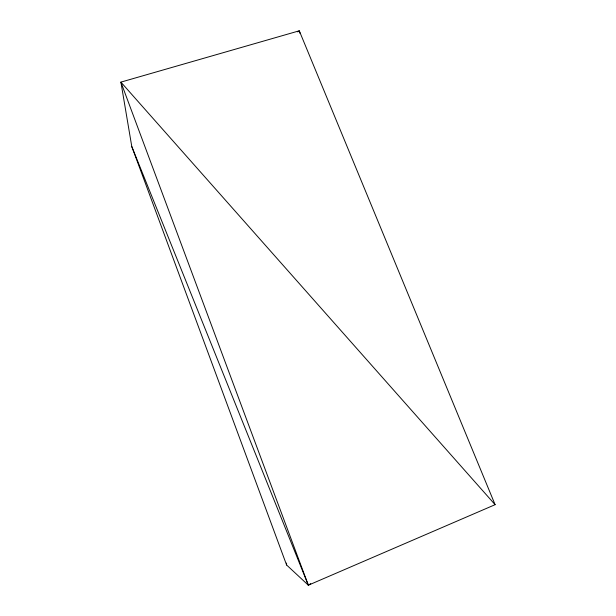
<?xml version="1.0" encoding="UTF-8"?>
<svg xmlns="http://www.w3.org/2000/svg" width="616" height="616" viewBox="0 0 616 616"><rect width="100%" height="100%" fill="white"/><g stroke="black" fill="none" stroke-linecap="round" stroke-linejoin="round"><path stroke-width="0.92" d="M297.697 31.893L299.276 30.8L495.102 504.681L308.339 585.2L286.594 564.995L131.793 146.57L120.898 82.121L299.276 30.8L300.115 33.557M131.793 146.57L308.339 585.2L310.757 583.645M495.102 504.681L120.898 82.121L308.339 585.2M286.571 563.07L286.594 564.995"/></g></svg>
